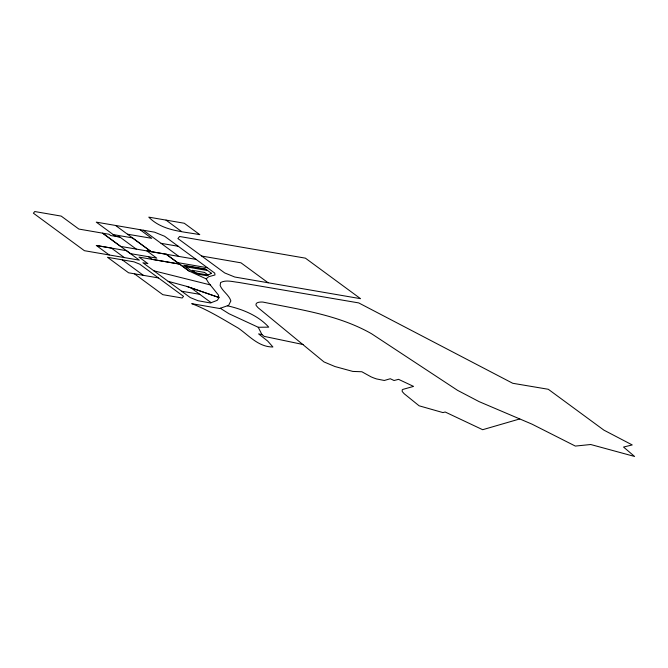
<?xml version="1.0" encoding="UTF-8"?>
<svg xmlns="http://www.w3.org/2000/svg" width="668" height="668" viewBox="0 0 668 668"><rect width="100%" height="100%" fill="white"/><g stroke="black" fill="none" stroke-linecap="round" stroke-linejoin="round"><path stroke-width="1" d="M109.235 254.967L96.334 245.482L126.452 250.675L139.353 260.161L84.402 250.692L33.4 213.201L34.744 211.539L61.197 216.098L78.857 229.066L102.613 233.157L130.477 253.64L148.388 256.704L151.962 259.334L179.583 264.094L189.002 271.016L206.203 278.865L208.575 276.761L214.971 274.966L214.754 273.112L164.62 236.272L154.575 232.18L96.275 222.135L115.564 236.313L119.781 236.981L136.247 249.089M519.762 418.936L482.672 429.708L445.172 412.006L442.942 412.59L419.112 405.802L404.173 393.728L402.219 391.515L402.194 389.903L402.938 389.386L413.559 386.396L398.562 379.341L394.045 380.518L390.296 378.739L384.309 380.476L376.527 378.931A12.709 2.964 21.1 0 1 370.949 376.785L361.847 371.75L352.813 371.425L334.969 366.54L324.005 361.939L258.057 307.697L256.195 305.543A31.179 7.281 21.1 0 1 262.825 302.061C299.656 309.61 338.35 314.803 371.525 333.724L457.547 390.337L479.115 401.635L531.995 424.147L575.348 446.074L590.712 444.512L634.6 456.461L623.536 447.051L632.245 444.938L603.872 430.125L548.294 389.277L512.74 383.282L358.724 302.913L238.576 282.405C232.731 281.829 226.06 279.566 220.582 282.556L220.139 285.537C222.578 291.448 228.899 294.755 230.877 300.901L228.615 305.359L219.597 308.499L191.741 303.656C208.199 309.96 223.229 319.421 238.426 328.213C249.222 335.754 258.583 347.051 272.92 346.984L267.701 341.072L258.599 333.891L261.939 334.568L264.236 336.388L303.147 344.538M179.583 264.094L139.011 257.105L147.87 263.618L142.91 262.766L190.255 297.569L198.029 300.725L210.412 302.98L217.267 300.324L218.929 297.828L218.419 295.031L208.424 282.622L206.203 278.865M220.24 308.24L228.999 313.735L258.24 327.27L268.736 327.145C258.199 315.53 242.434 309.142 227.345 305.794M119.781 236.981L110.738 235.562L108.959 234.251L102.613 233.157L120.624 246.4L196.066 259.384M127.438 234.201L151.719 238.317L139.921 229.658M166.006 220.106L184.268 223.246L199.765 234.635C182.022 231.379 162.274 230.894 148.764 217.133L166.006 220.106L181.521 231.495M161.055 243.327L178.247 246.283M201.711 256.053L240.981 262.825L268.127 282.764L360.545 298.679L305.41 258.157L179.6 236.497L177.93 238.568L224.682 272.928L234.727 277.011L268.127 282.764M96.334 245.482L111.372 248.07L124.298 257.564M207.447 267.743L177.571 262.608L166.198 254.241L146.935 250.926L156.729 258.149L148.388 256.704M184.41 265.764L206.195 269.513M185.787 266.774L207.573 270.523M158.466 277.938L128.582 272.794L107.498 257.289L134.059 261.856L139.737 264.169L183.541 296.367L182.189 298.011L162.825 294.68L134.385 273.788M181.604 291.206L199.79 294.337L211.163 302.688M113.209 234.577L132.464 237.9L151.177 251.652L115.556 225.458M153.815 270.791L210.37 284.927M168.152 281.328L186.806 286.397L218.862 297.477L186.806 286.397M122.277 259.835L143.369 275.341M143.253 230.235L178.865 256.42M166.198 254.241L189.002 271.016M190.939 287.825L199.79 294.337M258.24 327.27L261.939 334.568M211.405 273.279L206.896 275.742L198.839 274.356L191.607 271.049L183.708 265.246L205.594 269.012L211.405 273.279M204.592 272.452L192.142 270.306L195.699 272.92L208.149 275.057L204.592 272.452"/></g></svg>
